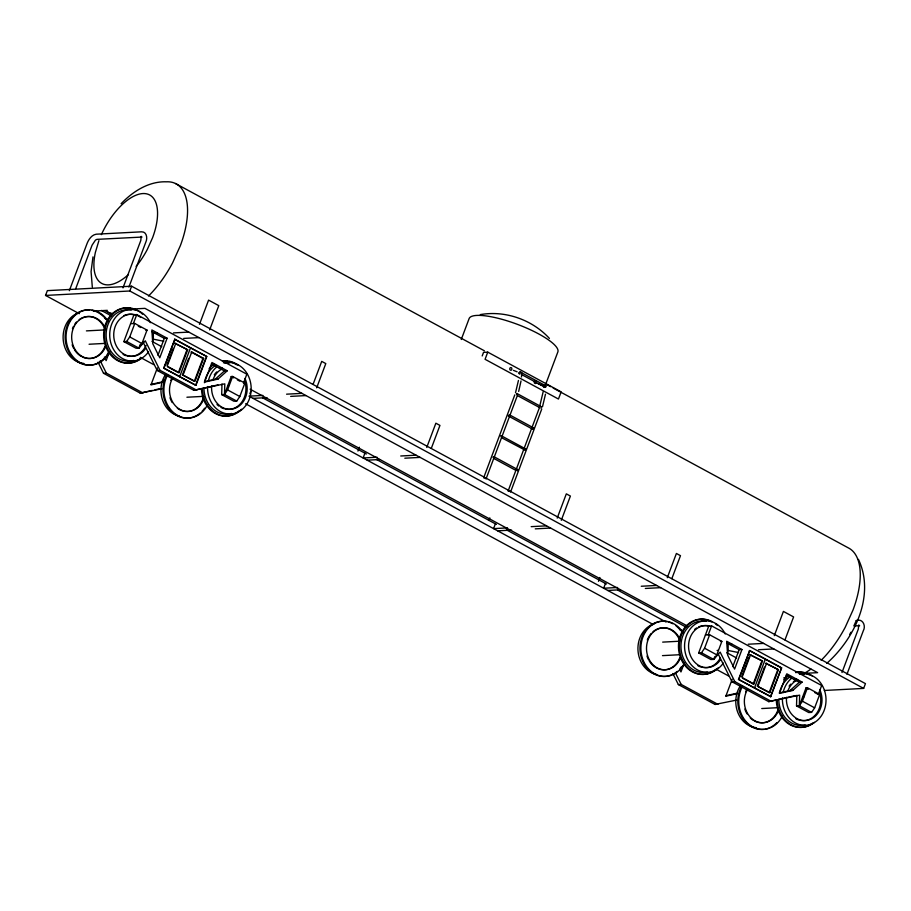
<?xml version="1.0" encoding="UTF-8"?>
<svg xmlns="http://www.w3.org/2000/svg" width="911" height="911" viewBox="0 0 911 911"><rect width="100%" height="100%" fill="white"/><g stroke="black" fill="none" stroke-linecap="round" stroke-linejoin="round"><path stroke-width="1.37" d="M221.68 394.611L224.493 394.463L231.235 376.539L232.635 376.459L244.865 383.087L239.809 396.524L236.723 401.079L233.911 401.227L221.68 394.611L221.999 383.986M236.723 401.079L224.493 394.463L224.801 383.838L193.861 390.318L157.17 370.447L143.107 342.172M796.521 705.911L799.334 705.763L806.064 687.839L807.476 687.771L819.706 694.398L814.65 707.836L811.564 712.391L808.752 712.539L796.521 705.911L796.829 695.298M811.564 712.391L799.334 705.763L799.642 695.15L768.69 701.629L732 681.758L717.948 653.472M519.076 373.089L519.133 373.624A1.275 1.002 -14.5 0 0 519.828 374.136M521.627 374.888L521.491 377.006M543.161 391.776L539.255 408.128L508.099 491.109M92.99 256.891L91.077 271.569L92.307 287.056M518.439 380.468L515.512 392.766M521.024 380.957L518.678 391.411M545.484 394.201L542.478 406.818M98.912 240.606L95.382 252.37A50.287 23.857 -61.6 0 0 128.451 274.553M514.795 394.884L483.639 477.865L484.333 477.831M517.289 395.738L486.098 478.787M541.749 408.993L510.559 492.031M79.303 313.703L45.55 295.426L47.349 290.643L131.617 286.213L865.45 683.626L863.651 688.409L824.33 690.47M69.338 290.7L87.171 243.248C88.788 239.286 91.692 234.913 96.247 234.195L141.547 231.815C146.933 231.599 147.65 238.545 145.76 242.269L128.906 287.079M75.75 288.593L92.079 245.173L95.45 240.117L96.896 239.365L141.957 237.065M122.985 287.887L140.795 240.504L141.205 236.382L141.535 237.042M45.55 295.426L129.817 290.996L131.617 286.213M109.559 351.487L106.132 360.619L104.389 357.112M196.662 390.17L159.972 370.299L145.304 340.794L138.882 348.093L136.069 348.241L123.839 341.625L133.951 314.739L136.752 314.591L246.835 374.205L243.465 383.167L244.865 383.087M133.382 323.553L136.752 314.591M126.652 341.477L129.738 336.922L134.794 323.473L147.024 330.101L141.968 343.538L138.882 348.093L126.652 341.477L123.839 341.625M138.882 348.093L140.328 344.256M157.933 355.336L164.31 338.368L167.123 338.22L159.767 357.807L152.786 343.743L151.841 329.941L167.123 338.22M157.352 367.942L150.975 384.909L163.035 382.199M163.684 368.09L174.878 339.245L206.774 356.52L195.945 385.353L163.684 368.09L195.945 385.353M164.037 368.078L174.878 339.245M166.975 364.958L173.181 348.446M175.789 343.333L167.191 366.188L179.068 372.622L187.666 349.767L175.083 343.367L187.666 349.767M186.96 349.801L178.374 372.656L179.068 372.622M199.475 324.35L208.585 300.118L218.777 305.64L209.667 329.873M182.451 374.865L195.022 381.265L203.62 358.399L202.914 358.444L194.328 381.299L182.451 374.865L188.657 358.365M183.145 374.831L191.743 351.976L203.62 358.399M195.592 385.376L205.932 357.852M224.493 394.463L227.579 389.908L232.635 376.459M249.876 393.768L250.776 391.377M313.088 384.34L321.72 361.382L325.796 363.591L316.686 387.824M357.932 451.059L359.378 447.233M364.924 453.188L363.125 457.971L377.052 457.242M461.262 339.496L469.063 318.748A47.406 11.627 20.6 0 1 517.027 324.202A47.406 11.627 20.6 0 1 557.896 351.828L545.7 384.26M426.758 447.438L435.868 423.205L439.945 425.414L431.313 448.371M482.204 355.939L483.547 352.352L487.761 352.136L561.153 391.878L558.454 399.041L485.073 359.298L487.761 352.136M488.877 520.432L489.833 517.881M495.379 523.848L493.58 528.619L507.518 527.89M557.213 518.086L566.323 493.853L570.4 496.062L561.29 520.295M598.47 581.32L599.905 577.494M605.451 583.461L603.663 588.233L617.59 587.504M667.296 577.699L676.406 553.467L680.483 555.676L671.851 578.633M683.91 664.096L680.961 671.931L679.8 669.585M771.503 701.481L734.813 681.61L720.145 652.094L713.712 659.405L710.91 659.553L698.68 652.925L708.781 626.039L711.593 625.891L821.665 685.505L818.294 694.467L814.628 692.485M708.223 634.853L711.593 625.891M701.481 652.777L704.579 648.222L709.623 634.785L721.854 641.401L716.809 654.85L713.712 659.405L701.481 652.777L698.68 652.925M713.712 659.405L714.679 656.842M732.774 666.647L739.151 649.68L741.964 649.532L734.596 669.107L727.616 655.055L726.671 641.253L741.964 649.532M732.193 679.253L725.805 696.22L737.876 693.499M738.514 679.401L749.707 650.545L781.615 667.831L770.774 696.664L738.514 679.401L770.774 696.664M738.867 679.378L749.707 650.545M741.805 676.269L748.967 657.218M750.618 654.633L742.032 677.499L753.909 683.933L762.496 661.067L749.924 654.679L762.496 661.067M742.511 678.183L753.203 683.967L761.801 661.113M774.304 635.662L783.414 611.418L793.606 616.941L784.986 639.898M764.443 667.125L757.28 686.177L769.863 692.565L778.449 669.71L765.878 663.31L778.449 669.71M757.986 686.142L766.572 663.276M758.464 686.814L769.157 692.611L777.755 669.744M770.421 696.676L781.615 667.831M799.334 705.763L802.42 701.208L807.476 687.771M841.992 672.523L858.31 629.091L858.731 624.957L859.608 625.743L853.835 625.937M846.934 674.345L863.275 630.845C866.179 625.88 862.763 618.148 856.249 620.55M520.933 373.271L520.614 372.497M854.222 625.162L856.363 620.414M500.97 436.688L501.232 435.834M545.29 386.697L545.427 385.66L520.967 372.405M516.696 394.691L517.027 393.575M508.771 415.769L509.147 414.756M493.067 457.561L493.455 456.548M533.231 429.013L533.607 427.999M525.305 450.091L525.693 449.077M517.528 470.816L517.79 469.62L494.559 457.037M121.117 203.722C132.812 191.458 148.846 181.175 166.36 181.813A72.686 34.481 -61.6 0 1 180.332 245.731L172.589 262.869A72.686 34.481 -61.6 0 1 148.504 296.007M826.767 663.345C854.45 638.918 875.528 595.43 858.447 559.388M163.627 380.206L161.566 382.039L150.85 384.453M204.485 381.629L215.201 379.215L224.448 370.936L227.26 370.788L218.014 379.078L204.611 382.085L211.967 362.51L227.26 370.788M779.315 692.941L790.042 690.527L799.289 682.248L802.09 682.1L792.843 690.379L779.452 693.396L786.808 673.821L802.09 682.1M540.895 408.139L541.487 406.818L516.958 393.506M525.18 450.205L501.597 437.713M519.919 372.144L520.602 372.007M98.024 362.202L103.524 373.271L140.226 393.142L152.285 390.432M154.961 389.828L160.325 388.621M140.226 393.142L161.794 388.781M193.861 390.318L217.98 384.897M725.68 695.765L736.407 693.351M672.865 673.514L678.365 684.582L715.055 704.454L717.731 703.85M715.055 704.454L736.623 700.081M768.69 701.629L775.386 700.126M778.074 699.523L795.497 695.594M480.291 314.591C505.354 310.23 532.252 319.715 549.413 338.425M93.412 311.072L107.339 310.344M131.013 309.102L144.951 308.362L817.622 672.66L805.085 673.32M130.58 323.701L134.794 323.473M86.42 330.887L104.776 329.919M145.623 330.169L147.024 330.101M154.118 332.857L156.931 332.709M173.454 332.902L188.771 332.105M183.646 338.425L198.962 337.617M89.073 344.244L104.606 343.424M191.743 351.976L191.037 352.01L202.914 358.444M206.774 356.52L190.479 347.9L179.638 376.733M103.524 373.271L106.336 373.123L143.027 392.994M157.17 370.447L159.972 370.299M219.357 368.181L222.159 368.033M215.201 379.215L218.014 379.078M227.864 385.501L229.265 385.421M186.914 397.23L203.859 396.342M262.903 395.42L248.976 396.148L665.918 621.951M286.589 394.178L301.905 393.37M253.053 398.358L266.98 397.629M290.666 396.387L305.982 395.579M400.738 455.99L416.054 455.193M367.201 460.18L379.739 459.52M404.814 458.199L420.13 457.39M531.193 526.649L546.52 525.841M497.657 530.828L511.595 530.1M535.269 528.858L550.597 528.05M641.264 586.251L656.592 585.454M607.739 590.442L620.277 589.781M645.341 588.46L660.669 587.663M705.41 635.001L709.623 634.785M662.673 642.118L679.617 641.219M720.453 641.481L721.854 641.401M728.959 644.157L731.772 644.009M748.284 644.214L763.612 643.405M717.082 650.443L718.483 650.363M758.476 649.737L773.803 648.928M662.491 655.624L679.435 654.736M765.308 659.211L754.467 688.044M678.365 684.582L681.177 684.434L717.868 704.305M732 681.758L734.813 681.61M794.187 679.481L797 679.333M753.203 683.967L753.909 683.933M790.042 690.527L792.843 690.379M769.157 692.611L769.863 692.565M818.294 694.467L819.706 694.398M802.693 696.801L804.106 696.733M761.755 708.542L778.689 707.642M152.843 339.074L163.741 341.261M727.673 650.374L738.582 652.561M513.428 370.356L517.118 371.802M537.889 383.611L542.273 385.547M508.793 491.075L510.035 491.53M484.971 478.013L486.087 478.685M175.55 183.532L484.379 350.792M545.643 383.964L550.643 386.674M553.148 388.029L848.221 547.83A72.686 34.481 -61.6 0 1 853.015 610.028L845.271 627.167A72.686 34.481 -61.6 0 1 821.175 660.293M521.445 374.467L544.687 387.05M517.437 395.568L539.449 407.49M510.251 415.245L533.493 427.828M508.292 415.974L532.753 429.229M501.107 435.652L525.567 448.907M493.819 458.438L515.831 470.361M129.817 290.996L863.651 688.409M174.525 339.256L189.249 347.239M749.354 650.568L781.262 667.843M152.08 331.752L164.31 338.368M211.42 363.888L224.448 370.936M726.921 643.052L739.151 649.68M786.261 675.188L799.289 682.248M138.278 326.195L140.727 327.527M231.235 376.539L233.683 377.86M237.35 379.853L239.798 381.174M806.064 687.839L808.512 689.172M107.589 312.006L112.588 314.716M250.126 389.202L687.737 626.199M101.315 310.435L111.313 315.855M262.607 397.788L366.381 453.985M376.391 459.406L496.415 524.406M506.425 529.826L606.453 583.997M617.704 590.089L686.473 627.326M152 341.409L161.782 346.715M726.841 652.72L736.623 658.015M104.514 317.928L108.272 319.955M679.674 629.399L682.168 630.754M129.738 336.922L141.968 343.538M227.579 389.908L239.809 396.524M704.579 648.222L716.809 654.85M802.42 701.208L814.65 707.836M245.571 403.755L653.119 624.456M167.681 366.871L177.178 372.018M140.237 357.328L153.697 364.616M716.297 669.3L728.527 675.928M675.677 673.366L681.177 684.434M100.221 360.824L106.336 373.123M521.616 372.565L521.684 373.1A1.423 1.116 -14.5 0 1 521.582 373.385M544.288 387.391A1.275 1.002 -14.5 0 1 543.594 386.879L543.537 386.332A1.423 1.116 -14.5 0 1 544.379 385.399L545.063 385.251A1.275 1.002 -14.5 0 1 546.076 385.808L546.144 386.355A1.423 1.116 -14.5 0 1 545.302 387.289M536.215 383.007A1.321 1.116 88.9 0 1 534.643 383.178A1.321 1.116 88.9 0 1 534.484 381.322M535.247 380.855A1.321 1.116 88.9 0 1 536.067 381.151M520.477 372.144A1.275 1.002 -14.5 0 1 521.491 372.701M511.868 369.467A1.321 1.116 88.9 0 1 510.137 369.923A1.321 1.116 88.9 0 1 510.194 367.839A1.321 1.116 88.9 0 1 511.891 368.465M518.917 372.998A1.423 1.116 -14.5 0 1 519.748 372.064M810.961 669.05A72.686 34.481 -61.6 0 1 803.809 673.559M786.637 677.989A72.686 34.481 -61.6 0 1 783.95 677.59M112.6 313.543A72.686 34.481 -61.6 0 1 105.369 310.708M101.383 234.639A50.287 23.857 -61.6 0 1 144.61 193.565A50.287 23.857 -61.6 0 1 152.558 237.794L147.206 249.648A50.287 23.857 -61.6 0 1 136.138 266.399M850.931 632.234A50.287 23.857 -61.6 0 1 849.644 634.534M720.237 660.031A21.044 17.799 87 0 1 689.764 653.836A21.044 17.799 87 0 1 709.077 625.834M702.415 667.364A21.044 17.799 87 0 1 697.951 665.725M694.615 629.444A21.044 17.799 87 0 1 696.573 627.998M698.691 626.882A21.044 17.799 87 0 1 707.847 625.903M720.35 657.867A21.044 17.799 87 0 1 703.565 667.547M723.368 663.071A25.793 21.807 87 0 1 690.732 664.221A25.793 21.807 87 0 1 693.169 625.766A25.793 21.807 87 0 1 725.213 633.988M728.048 644.225A25.793 21.807 87 0 1 727.456 653.574M715.659 669.391A27.649 23.379 87 0 1 678.593 649.315A27.649 23.379 87 0 1 711.275 621.712M718.472 667.558A27.649 23.379 87 0 1 687.794 667.683A27.649 23.379 87 0 1 682.886 631.778A27.649 23.379 87 0 1 712.197 621.666M715.431 623.784A27.649 23.379 87 0 1 717.412 625.515M707.38 672.045A25.793 21.807 87 0 1 680.95 647.072A25.793 21.807 87 0 1 706.093 621.348M656.421 674.425A25.793 21.807 87 0 1 637.962 650.01A25.793 21.807 87 0 1 654.018 624.024M679.834 657.628A21.01 17.764 87 0 1 649.224 660.93M648.575 659.78A21.01 17.764 87 0 1 647.004 656.068M647.3 640.012A21.01 17.764 87 0 1 651.285 633.384M653.062 631.653A21.01 17.764 87 0 1 679.686 640.296M680.528 657.583A21.01 17.764 87 0 1 653.438 665.201A21.01 17.764 87 0 1 653.153 632.166A21.01 17.764 87 0 1 680.38 640.262M671.817 674.766A27.649 23.379 87 0 1 640.091 651.331A27.649 23.379 87 0 1 666.92 621.587M668.116 621.871A27.649 23.379 87 0 1 672.773 623.739M676.019 625.857A27.649 23.379 87 0 1 680.676 630.628M681.576 666.522A27.649 23.379 87 0 1 679.948 668.64M677.169 671.418A27.649 23.379 87 0 1 672.933 674.231M684.571 662.923A27.649 23.379 87 0 1 649.942 670.325A27.649 23.379 87 0 1 647.96 628.636A27.649 23.379 87 0 1 683.136 632.849M814.423 722.332A27.649 23.379 87 0 1 790.258 724.302A27.649 23.379 87 0 1 777.22 699.853M784.007 679.936A27.649 23.379 87 0 1 788.835 675.62M795.656 672.625A27.649 23.379 87 0 1 812.225 675.996M805.222 725.031A25.793 21.807 87 0 1 778.791 699.386M779.509 692.724A25.793 21.807 87 0 1 790.634 676.611M799.38 673.981A25.793 21.807 87 0 1 803.935 674.334M819.82 689.775A21.044 17.799 87 0 1 807.852 720.214A21.044 17.799 87 0 1 786.466 697.336M787.913 690.732A21.044 17.799 87 0 1 797.763 679.811M799.596 674.265A25.793 21.807 87 0 1 825.856 696.767A25.793 21.807 87 0 1 805.051 725.327A25.793 21.807 87 0 1 782.412 697.849M783.107 692.542A25.793 21.807 87 0 1 791.317 678.49M812.51 723.175A27.649 23.379 87 0 1 788.789 724.017A27.649 23.379 87 0 1 776.297 699.899M783.972 678.991A27.649 23.379 87 0 1 787.913 675.666M797.148 672.261A27.649 23.379 87 0 1 809.116 674.698M799.118 720.077A21.044 17.799 87 0 1 795.793 718.722M789.097 686.154A21.044 17.799 87 0 1 790.668 684.161M793.413 681.679A21.044 17.799 87 0 1 796.533 679.879M819.57 692.349A21.044 17.799 87 0 1 800.257 720.35M763.725 729.347A27.649 23.379 87 0 1 741.292 715.932A27.649 23.379 87 0 1 741.531 686.438M776.901 722.617A27.649 23.379 87 0 1 770.786 727.229M769.658 727.752A27.649 23.379 87 0 1 764.933 729.176M782.412 715.921A27.649 23.379 87 0 1 749.969 725.133A27.649 23.379 87 0 1 742.454 686.393M778.381 710.58A21.01 17.764 87 0 1 753.386 719.872A21.01 17.764 87 0 1 747.567 689.411M756.529 727.73A25.793 21.807 87 0 1 737.694 712.163A25.793 21.807 87 0 1 740.586 685.505M778.472 708.052A21.01 17.764 87 0 1 754.24 720.874M753.203 720.259A21.01 17.764 87 0 1 750.277 717.948M747.077 713.917A21.01 17.764 87 0 1 744.845 709.054M745.653 691.779A21.01 17.764 87 0 1 746.861 689.445M126.435 355.78A21.044 17.799 87 0 1 123.122 354.425M123.85 315.582A21.044 17.799 87 0 1 133.017 314.591M146.09 345.371A21.044 17.799 87 0 1 127.586 356.053M133.655 360.437A25.793 21.807 87 0 1 106.143 336.444A25.793 21.807 87 0 1 131.264 310.047M148.539 351.76A25.793 21.807 87 0 1 115.891 352.91A25.793 21.807 87 0 1 118.328 314.454A25.793 21.807 87 0 1 150.383 322.676M153.219 332.925A25.793 21.807 87 0 1 152.627 342.274M145.407 348.731A21.044 17.799 87 0 1 120.992 351.999A21.044 17.799 87 0 1 116.733 323.257A21.044 17.799 87 0 1 140.772 317.472M141.752 358.034A27.649 23.379 87 0 1 110.333 353.286A27.649 23.379 87 0 1 111.04 315.98A27.649 23.379 87 0 1 142.583 314.215M135.477 361.439A27.649 23.379 87 0 1 103.752 338.004A27.649 23.379 87 0 1 130.58 308.26M131.776 308.544A27.649 23.379 87 0 1 136.434 310.4M139.827 358.877A27.649 23.379 87 0 1 136.593 360.904M109.741 351.623A27.649 23.379 87 0 1 75.112 359.014A27.649 23.379 87 0 1 73.119 317.324A27.649 23.379 87 0 1 108.307 321.537M105.961 356.292A27.649 23.379 87 0 1 66.936 347.751A27.649 23.379 87 0 1 89.654 309.945M92.079 310.287A27.649 23.379 87 0 1 103.159 316.288M104.093 317.233A27.649 23.379 87 0 1 105.835 319.317M108.819 351.669A27.649 23.379 87 0 1 106.746 355.21M105.699 346.282A21.01 17.764 87 0 1 78.608 353.901A21.01 17.764 87 0 1 78.323 320.854A21.01 17.764 87 0 1 105.551 328.951M104.993 346.317A21.01 17.764 87 0 1 82.639 357.112M81.569 356.577A21.01 17.764 87 0 1 74.395 349.619M73.745 348.48A21.01 17.764 87 0 1 72.163 344.768M72.47 328.7A21.01 17.764 87 0 1 73.54 326.286M74.873 324.065A21.01 17.764 87 0 1 76.444 322.073M79.189 319.602A21.01 17.764 87 0 1 104.845 328.985M83.858 363.432A25.793 21.807 87 0 1 81.58 363.113M80.464 362.851A25.793 21.807 87 0 1 63.11 338.038A25.793 21.807 87 0 1 79.189 312.724M241.483 409.233A27.649 23.379 87 0 1 216.533 413.628A27.649 23.379 87 0 1 202.39 388.541M209.166 368.625A27.649 23.379 87 0 1 213.994 364.309M223.241 360.915A27.649 23.379 87 0 1 238.443 365.47M227.386 416.008A27.649 23.379 87 0 1 201.468 388.587M211.033 365.903A27.649 23.379 87 0 1 213.072 364.366M222.318 360.961A27.649 23.379 87 0 1 227.215 361.041M229.618 361.53A27.649 23.379 87 0 1 236.461 364.742M238.671 411.066A27.649 23.379 87 0 1 228.593 415.849M224.288 408.766A21.044 17.799 87 0 1 220.963 407.411M218.902 406.101A21.044 17.799 87 0 1 216.989 404.473M214.267 374.842A21.044 17.799 87 0 1 216.704 371.95M244.74 381.049A21.044 17.799 87 0 1 225.427 409.05M244.979 378.464A21.044 17.799 87 0 1 233.022 408.914A21.044 17.799 87 0 1 211.637 386.025M213.083 379.42A21.044 17.799 87 0 1 221.863 369.023M224.755 362.954A25.793 21.807 87 0 1 251.015 385.467A25.793 21.807 87 0 1 230.21 414.027A25.793 21.807 87 0 1 207.583 386.537M208.277 381.231A25.793 21.807 87 0 1 216.476 367.179M228.137 414.118A25.793 21.807 87 0 1 203.95 388.086M204.417 382.734A25.793 21.807 87 0 1 215.793 365.3M223.411 362.76A25.793 21.807 87 0 1 229.105 363.034M231.508 413.435A25.793 21.807 87 0 1 229.265 413.958M207.583 404.609A27.649 23.379 87 0 1 175.14 413.822A27.649 23.379 87 0 1 167.613 375.081M200.181 413.093A27.649 23.379 87 0 1 170.323 410.292A27.649 23.379 87 0 1 166.69 375.138M204.588 408.196A27.649 23.379 87 0 1 202.071 411.305M179.433 416.111A25.793 21.807 87 0 1 165.062 375.252M203.631 396.74A21.01 17.764 87 0 1 177.349 408.253M172.236 402.605A21.01 17.764 87 0 1 170.004 397.754M170.812 380.468A21.01 17.764 87 0 1 172.031 378.133M203.54 399.269A21.01 17.764 87 0 1 178.556 408.572A21.01 17.764 87 0 1 172.726 378.099"/></g></svg>
